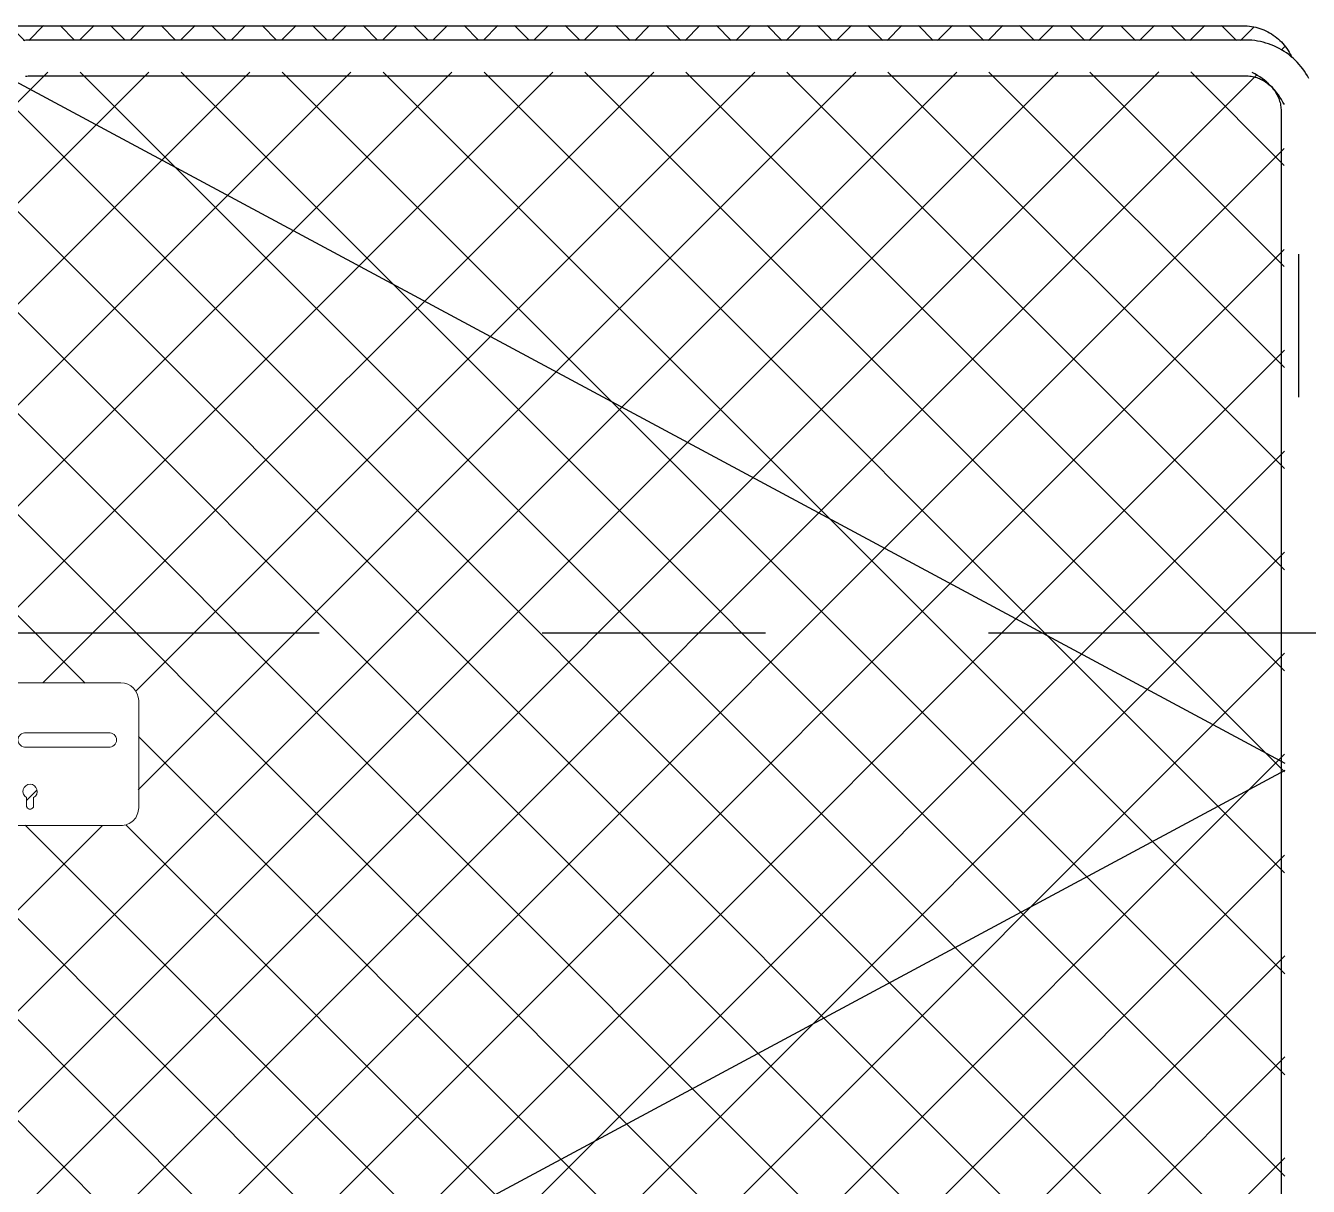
# Model space of a CAD drawing. Header units: millimetres. Extents: x 2519235 to 7246330, y 25937 to 201821.
# Drawn here: x 3261378 to 3263174, y 101515 to 103140 of the extents above; entities that cross this region are included whole.
import ezdxf
from ezdxf.xclip import XClip

# ---------------------------------------------------------------- set-up
doc = ezdxf.new("R2010")
doc.units = ezdxf.units.MM
doc.header["$XCLIPFRAME"] = 0
doc.linetypes.add('TA_GL_005.00000', pattern=[13.75, 5, -1.25, 1.25, -1.25, 5])
doc.layers.add('000 - 0_HIDE_OBJ_FRAMING_DEF_SUB_1', color=7, linetype='Continuous')
doc.layers.add('000 - 0_SYM_DWG_GRIDLINE_MAIN_COLOR_251', color=7, linetype='Continuous')
doc.styles.add('TA', font='', dxfattribs={"height": 4.5})
doc.styles.get('TA').set_extended_font_data('Cordia New')

# ---------------------------------------------------------------- blocks, each defined once
blk = doc.blocks.new('DR-SG-SW-Wire Screen_Fence - D51-1900x2000 mm-31424009-ENTRANCE 1 - ELEVATION 4')
at = {"layer": '000 - 0_HIDE_OBJ_FRAMING_DEF_SUB_1', "lineweight": 9}
h = blk.add_hatch(dxfattribs=at)
h.set_pattern_fill('FP_26', style=0, pattern_type=2)
h.set_pattern_definition([(45, (-2983806.449, 102319.859), (-70.71067811865476, 70.71067811865476), []), (135, (-2983806.449, 102319.859), (-70.71067811865476, -70.71067811865474), [])])
h.paths.add_polyline_path([(-2980641.176308425, 101214.7323176248), (-2980625.798834874, 101217.4836046034), (-2980612.660837949, 101222.923447368), (-2980599.059538467, 101235.1354618673), (-2980592.21849881, 101245.3279757482), (-2980587.688140848, 101258.5587879036), (-2980585.908626049, 101277.1702826227), (-2980586.85492532, 103026.7252395764), (-2980588.828214, 103033.0587350044), (-2980589.573768046, 103034.8586616956), (-2980605.465630306, 103055.5693398143), (-2980630.184067066, 103073.1212700582), (-2980631.872375814, 103073.8205904393), (-2980644.523066394, 103075.2676823755), (-2982342.848397786, 103075.0324049663), (-2982351.677126884, 103073.3248240878), (-2982357.642528013, 103070.3361322135), (-2982378.243363364, 103053.8016751263), (-2982394.297578482, 103031.1921239054), (-2982394.947117226, 103029.6239986623), (-2982396.4439908, 103012.8297173775), (-2982395.497691529, 101263.2747604239), (-2982393.692703821, 101254.6225264489), (-2982388.252861057, 101241.4845295254), (-2982376.040846557, 101227.8832300433), (-2982365.848332676, 101221.0421903851), (-2982352.617520521, 101216.5118324236), (-2982334.006025802, 101214.7323176248), (-2980641.302652495, 101214.7323176248)])
h.paths.add_polyline_path([(-2982216.176308425, 102020.0000000001), (-2982372.646784552, 102020.8518543429), (-2982380.790175675, 102024.9713922961), (-2982383.853977954, 102027.3223304705), (-2982388.703358158, 102034.6158521093), (-2982390.324454081, 102038.5295238726), (-2982391.176308425, 102048.0000000002), (-2982390.324454081, 102201.4704761277), (-2982387.826943519, 102207.5000000002), (-2982383.853977954, 102212.6776695298), (-2982378.676308425, 102216.6506350948), (-2982372.646784552, 102219.1481456574), (-2982366.176308425, 102220.0000000001), (-2982209.705832297, 102219.1481456574), (-2982203.676308425, 102216.6506350948), (-2982198.498638895, 102212.6776695298), (-2982194.52567333, 102207.5000000001), (-2982192.028162767, 102201.4704761277), (-2982191.176308425, 102195.0000000001), (-2982192.028162767, 102038.5295238726), (-2982194.52567333, 102032.5000000001), (-2982201.562441174, 102024.9713922961), (-2982203.676308425, 102023.3493649055), (-2982209.705832297, 102020.8518543429)])
h.paths.add_polyline_path([(-2982343.263469973, 102043.0000000001), (-2982339.727936067, 102044.4644660942), (-2982338.263469972, 102048.0000000002), (-2982338.263469972, 102059.3397459623), (-2982334.603215934, 102063.0000000001), (-2982333.263469973, 102068.0000000001), (-2982334.603215934, 102073.0000000001), (-2982338.263469972, 102076.660254038), (-2982343.263469973, 102078.0000000001), (-2982348.263469972, 102076.660254038), (-2982351.92372401, 102073.0000000001), (-2982353.263469972, 102068.0000000001), (-2982351.92372401, 102063.0000000002), (-2982348.263469972, 102059.3397459623), (-2982347.209933497, 102045.0000000002), (-2982344.557565198, 102043.1703708687)])
h.paths.add_polyline_path([(-2982341.020777483, 102136.1957042181), (-2982341.542506206, 102136.8595696681), (-2982341.516054387, 102136.7207457865)])
at = {"layer": '000 - 0_HIDE_OBJ_FRAMING_DEF_SUB_1', "color": 7}
for p, q in [((-2980641.176308425, 103120.0000000002), (-2982341.176308425, 103120.0000000002)), ((-2982371.047658806, 103065.9986080085), (-2980585.908626046, 102107.5837994366)), ((-2982341.176308425, 103070.0000000001), (-2980641.176308425, 103070.0000000001)), ((-2980591.176308424, 103020.0000000002), (-2980591.176308424, 101270.0000000002)), ((-2980566.176308421, 102620), (-2980566.176308421, 102820)), ((-2980566.176308421, 102620), (-2980566.176308421, 102820)), ((-2980585.908626046, 102097.1335239544), (-2982229.465071423, 101214.7323176247))]:
    blk.add_line(p, q, dxfattribs=at)
at = {"layer": '000 - 0_HIDE_OBJ_FRAMING_DEF_SUB_1', "color": 7, "lineweight": 9}
for p, q in [((-2982216.176308421, 102220), (-2982366.176308421, 102220)), ((-2982366.176308421, 102220), (-2982216.176308421, 102220)), ((-2982191.176308421, 102045), (-2982191.176308421, 102195)), ((-2982191.176308421, 102195), (-2982191.176308421, 102045)), ((-2982247.176308425, 102150.0000000001), (-2982335.176308424, 102150.0000000001)), ((-2982335.176308424, 102130.0000000002), (-2982247.176308425, 102130.0000000002)), ((-2982348.263469969, 102048), (-2982348.263469969, 102059.3397459622)), ((-2982348.263469969, 102059.3397459622), (-2982348.263469969, 102048)), ((-2982338.263469969, 102059.3397459622), (-2982338.263469969, 102048)), ((-2982338.263469969, 102048), (-2982338.263469969, 102059.3397459622)), ((-2982366.176308421, 102020), (-2982216.176308421, 102020)), ((-2982216.176308421, 102020), (-2982366.176308421, 102020))]:
    blk.add_line(p, q, dxfattribs=at)
at = {"layer": '000 - 0_HIDE_OBJ_FRAMING_DEF_SUB_1', "color": 7, "flags": 128}
for points in [[(-2982341.176308425, 103120.0000000002), (-2982345.175241843, 103119.9200106662), (-2982349.167777821, 103119.6801706304), (-2982353.147529154, 103119.2808635855)], [(-2980552.476816146, 103066.1779175543), (-2980554.394390457, 103069.6880137845), (-2980556.450797323, 103073.1186197923), (-2980558.642746934, 103076.4642473397), (-2980560.966732636, 103079.7195441364), (-2980563.419036549, 103082.879302402), (-2980565.99573551, 103085.9384671973), (-2980568.69270735, 103088.8921445112), (-2980571.50563749, 103091.7356090901), (-2980574.430025841, 103094.4643119972), (-2980577.461194004, 103097.0738878901), (-2980580.59429276, 103099.5601620038), (-2980583.824309817, 103101.9191568302), (-2980587.146077838, 103104.1470984809), (-2980590.554282701, 103106.2404227245), (-2980594.043472007, 103108.1957806886), (-2980597.608063797, 103110.0100442178), (-2980601.242355484, 103111.6803108773), (-2980604.940532977, 103113.2039085969), (-2980608.69667998, 103114.5783999451), (-2980612.504787461, 103115.8015860291), (-2980616.358763259, 103116.871510012), (-2980620.252441835, 103117.7864602437), (-2980624.179594134, 103118.544972999), (-2980628.133937551, 103119.1458348193), (-2980632.109145978, 103119.5880844539), (-2980636.098859931, 103119.8710143977), (-2980640.096696719, 103119.9941720231), (-2980641.176308425, 103120.0000000002)], [(-2982349.67466557, 103069.2724864996), (-2982347.697493861, 103069.5729174097), (-2982345.709889648, 103069.794042227), (-2982343.715032671, 103069.9355071989), (-2982341.716114277, 103069.9970860116), (-2982341.176308425, 103070.0000000001)], [(-2980641.176308425, 103070.0000000001), (-2980639.176841715, 103069.9600053332), (-2980637.180573726, 103069.8400853153), (-2980635.19069806, 103069.6404317929), (-2980633.210398094, 103069.3613641689), (-2980631.242841884, 103069.0033288922), (-2980629.291177103, 103068.5668987427), (-2980627.358525996, 103068.0527719157), (-2980625.447980394, 103067.4617709043), (-2980623.562596761, 103066.794841184), (-2980621.705391309, 103066.0530497003), (-2980619.879335171, 103065.2375831612), (-2980618.087349648, 103064.3497461391), (-2980616.332301532, 103063.390958984), (-2980614.616998529, 103062.3627555508), (-2980612.944184755, 103061.2667807456), (-2980611.316536356, 103060.1047878944), (-2980609.736657224, 103058.8786359377), (-2980608.207074826, 103057.5902864572), (-2980606.730236169, 103056.2418005372), (-2980605.308503879, 103054.8353354675), (-2980603.944152426, 103053.3731412922), (-2980602.63936448, 103051.8575572101), (-2980601.396227423, 103050.2910078323), (-2980600.216730009, 103048.6759993038), (-2980599.102759184, 103047.0151152936), (-2980598.056097062, 103045.3110128618), (-2980597.07841808, 103043.5664182088), (-2980596.171286316, 103041.784122314), (-2980595.336152986, 103039.9669764705), (-2980594.574354127, 103038.117887724), (-2980593.887108452, 103036.2398142221), (-2980593.27551541, 103034.3357604817), (-2980592.740553419, 103032.4087725828), (-2980592.283078303, 103030.4619332947), (-2980591.903821925, 103028.4983571452), (-2980591.603391015, 103026.5211854371), (-2980591.382266197, 103024.5335812234), (-2980591.240801226, 103022.5387242468), (-2980591.179222413, 103020.5398058531), (-2980591.176308424, 103020.0000000002)]]:
    blk.add_lwpolyline(points, dxfattribs=at)
at = {"layer": '000 - 0_HIDE_OBJ_FRAMING_DEF_SUB_1', "color": 7, "lineweight": 9, "flags": 128}
for points in [[(-2982335.176308424, 102150.0000000001), (-2982335.776148438, 102150.0000000001), (-2982336.375028834, 102150.0000000001), (-2982336.971991534, 102150.0000000001), (-2982337.566081523, 102150.0000000001), (-2982338.156348386, 102150.0000000001), (-2982338.741847821, 102150.0000000001), (-2982339.321643153, 102150.0000000001), (-2982339.894806834, 102150.0000000001), (-2982340.460421924, 102150.0000000001), (-2982341.017583559, 102150.0000000001), (-2982341.565400401, 102150.0000000001), (-2982342.102996058, 102150.0000000001), (-2982342.629510492, 102150.0000000001), (-2982343.144101393, 102150.0000000001), (-2982343.645945525, 102150.0000000001), (-2982344.134240045, 102150.0000000001), (-2982344.608203785, 102150.0000000001), (-2982345.067078504, 102150.0000000001), (-2982345.510130101, 102150.0000000001), (-2982345.936649788, 102150.0000000001), (-2982346.345955224, 102150.0000000001), (-2982346.737391608, 102150.0000000001), (-2982347.110332725, 102150.0000000001), (-2982347.464181949, 102150.0000000001), (-2982347.798373197, 102150.0000000001), (-2982348.112371834, 102150.0000000001), (-2982348.405675528, 102150.0000000001), (-2982348.677815057, 102150.0000000001), (-2982348.928355056, 102150.0000000001), (-2982349.156894714, 102150.0000000001), (-2982349.363068416, 102150.0000000001), (-2982349.546546329, 102150.0000000001)], [(-2982232.176308424, 102150.0000000001), (-2982232.188306824, 102150.0000000001), (-2982232.22428283, 102150.0000000001), (-2982232.284178887, 102150.0000000001), (-2982232.367899174, 102150.0000000001), (-2982232.475309757, 102150.0000000001), (-2982232.606238801, 102150.0000000001), (-2982232.76047685, 102150.0000000001), (-2982232.937777153, 102150.0000000001), (-2982233.137856069, 102150.0000000001), (-2982233.360393514, 102150.0000000001), (-2982233.605033476, 102150.0000000001), (-2982233.871384582, 102150.0000000001), (-2982234.159020729, 102150.0000000001), (-2982234.467481759, 102150.0000000001), (-2982234.796274201, 102150.0000000001), (-2982235.144872056, 102150.0000000001), (-2982235.512717643, 102150.0000000001), (-2982235.899222487, 102150.0000000001), (-2982236.303768263, 102150.0000000001), (-2982236.725707784, 102150.0000000001), (-2982237.164366037, 102150.0000000001), (-2982237.619041262, 102150.0000000001), (-2982238.089006075, 102150.0000000001), (-2982238.573508633, 102150.0000000001), (-2982239.071773836, 102150.0000000001), (-2982239.583004566, 102150.0000000001), (-2982240.106382962, 102150.0000000001), (-2982240.64107173, 102150.0000000001), (-2982241.186215484, 102150.0000000001), (-2982241.740942108, 102150.0000000001), (-2982242.304364158, 102150.0000000001), (-2982242.87558028, 102150.0000000001), (-2982243.45367665, 102150.0000000001), (-2982244.037728436, 102150.0000000001), (-2982244.626801281, 102150.0000000001), (-2982245.219952793, 102150.0000000001), (-2982245.816234057, 102150.0000000001), (-2982246.41469115, 102150.0000000001), (-2982247.014366669, 102150.0000000001), (-2982247.176308425, 102150.0000000001)], [(-2982349.592139999, 102130.0000000002), (-2982349.414839696, 102130.0000000002), (-2982349.214760779, 102130.0000000002), (-2982348.992223335, 102130.0000000002), (-2982348.747583373, 102130.0000000002), (-2982348.481232266, 102130.0000000002), (-2982348.19359612, 102130.0000000002), (-2982347.88513509, 102130.0000000002), (-2982347.556342648, 102130.0000000002), (-2982347.207744793, 102130.0000000002), (-2982346.839899206, 102130.0000000002), (-2982346.453394362, 102130.0000000002), (-2982346.048848585, 102130.0000000002), (-2982345.626909065, 102130.0000000002), (-2982345.188250812, 102130.0000000002), (-2982344.733575587, 102130.0000000002), (-2982344.263610774, 102130.0000000002), (-2982343.779108216, 102130.0000000002), (-2982343.280843013, 102130.0000000002), (-2982342.769612283, 102130.0000000002), (-2982342.246233888, 102130.0000000002), (-2982341.711545119, 102130.0000000002), (-2982341.166401366, 102130.0000000002), (-2982340.611674742, 102130.0000000002), (-2982340.048252691, 102130.0000000002), (-2982339.477036569, 102130.0000000002), (-2982338.898940199, 102130.0000000002), (-2982338.314888413, 102130.0000000002), (-2982337.725815568, 102130.0000000002), (-2982337.132664056, 102130.0000000002), (-2982336.536382791, 102130.0000000002), (-2982335.937925698, 102130.0000000002), (-2982335.33825018, 102130.0000000002), (-2982335.176308424, 102130.0000000002)], [(-2982247.176308425, 102130.0000000002), (-2982246.576468412, 102130.0000000002), (-2982245.977588015, 102130.0000000002), (-2982245.380625315, 102130.0000000002), (-2982244.786535325, 102130.0000000002), (-2982244.196268463, 102130.0000000002), (-2982243.610769028, 102130.0000000002), (-2982243.030973696, 102130.0000000002), (-2982242.457810015, 102130.0000000002), (-2982241.892194925, 102130.0000000002), (-2982241.33503329, 102130.0000000002), (-2982240.787216448, 102130.0000000002), (-2982240.249620792, 102130.0000000002), (-2982239.723106357, 102130.0000000002), (-2982239.208515455, 102130.0000000002), (-2982238.706671324, 102130.0000000002), (-2982238.218376804, 102130.0000000002), (-2982237.744413064, 102130.0000000002), (-2982237.285538345, 102130.0000000002), (-2982236.842486748, 102130.0000000002), (-2982236.415967061, 102130.0000000002), (-2982236.006661625, 102130.0000000002), (-2982235.615225241, 102130.0000000002), (-2982235.242284124, 102130.0000000002), (-2982234.8884349, 102130.0000000002), (-2982234.554243653, 102130.0000000002), (-2982234.240245016, 102130.0000000002), (-2982233.946941321, 102130.0000000002), (-2982233.674801792, 102130.0000000002), (-2982233.424261793, 102130.0000000002), (-2982233.195722135, 102130.0000000002), (-2982232.989548433, 102130.0000000002), (-2982232.80607052, 102130.0000000002), (-2982232.645581923, 102130.0000000002), (-2982232.508339388, 102130.0000000002), (-2982232.394562474, 102130.0000000002), (-2982232.304433201, 102130.0000000002), (-2982232.238095756, 102130.0000000002), (-2982232.195656265, 102130.0000000002), (-2982232.177182621, 102130.0000000002)]]:
    blk.add_lwpolyline(points, dxfattribs=at)
at = {"layer": '000 - 0_HIDE_OBJ_FRAMING_DEF_SUB_1', "color": 7}
for radius, start, end in [(99.99999999996555, 26.52649322117366, 63.54261019050677), (99.99999999969585, 36.8027134824701, 54.06645608717338)]:
    blk.add_arc((-2980676.176308421, 102984.8586616955), radius, start, end, dxfattribs=at)
at = {"layer": '000 - 0_HIDE_OBJ_FRAMING_DEF_SUB_1', "color": 7, "lineweight": 9}
for centre, radius, start, end in [((-2982216.176308421, 102195), 25, 0, 90), ((-2982216.176308421, 102195), 25, 0, 90), ((-2982350.176308421, 102140), 10, 82.7724469386116, 180), ((-2982350.176308421, 102140), 10, 82.7724469386116, 180), ((-2982350.176308421, 102140), 10.00000000015292, 82.77244693871985, 180), ((-2982232.176308421, 102140), 9.99999999998656, 0, 97.22754938493082), ((-2982350.176308421, 102140), 10.00000000015292, 180, 277.2275530612895), ((-2982350.176308421, 102140), 10.00000000015292, 180, 277.2275530612895), ((-2982350.176308421, 102140), 10, 180, 277.2275530614091), ((-2982232.176308421, 102140), 10, 262.7724506150631, 0), ((-2982343.263469969, 102068), 10.00000000008195, 299.9999999998015, 240.0000000001978), ((-2982343.263469969, 102068), 10.00000000008195, 299.9999999998015, 240.0000000001978), ((-2982343.263469969, 102048), 5, 180, 0), ((-2982343.263469969, 102048), 5, 180, 209.9999999995841), ((-2982343.263469969, 102048), 5.000000000040974, 240.0000000002235, 299.9999999997759), ((-2982343.263469969, 102048), 5.000000000040974, 330.0000000001914, 0), ((-2982216.176308421, 102045), 25, 269.9999999999996, 0), ((-2982216.176308421, 102045), 25, 269.9999999999996, 0)]:
    blk.add_arc(centre, radius, start, end, dxfattribs=at)
blk = doc.blocks.new('DPA_CP_Fence Type D - Fence Post Left w MRTA Logo-30279160-ENTRANCE 1 - ELEVATION 4')
at = {"layer": '000 - 0_HIDE_OBJ_FRAMING_DEF_SUB_1', "lineweight": 9}
h = blk.add_hatch(dxfattribs=at)
h.set_pattern_fill('FP_28', style=0, pattern_type=2)
h.set_pattern_definition([(45, (-2982373.773, 101490), (-35.35533905932738, 35.35533905932738), []), (135, (-2982373.773, 101490), (-35.35533905932738, -35.35533905932737), [])])
h.paths.add_polyline_path([(-2982666.176308424, 101539.8683475026), (-2982666.176308424, 103095.0000000001), (-2982641.912307655, 103109.1348110818), (-2982617.783717748, 103117.1353583904), (-2982601.284556658, 103119.1865762566), (-2982587.65430336, 103119.6608965659), (-2982562.303662773, 103116.3420145759), (-2982538.143299835, 103108.0559681684), (-2982516.176308425, 103095.0000000001), (-2982516.176308425, 102820.0000000002), (-2982441.176308425, 102820.0000000002), (-2982440.324454082, 103027.1425625783), (-2982436.516459933, 103049.5208012331), (-2982426.310031129, 103071.4477249242), (-2982416.906944009, 103084.8586616956), (-2982404.385064397, 103096.7986861936), (-2982392.778848803, 103105.3050345963), (-2982381.612641254, 103111.1969653803), (-2982362.885730234, 103117.4108360916), (-2982341.176308425, 103120.0000000002), (-2980634.033745847, 103119.1481456574), (-2980611.655507192, 103115.3401515091), (-2980589.09238996, 103104.7180325692), (-2980578.11552048, 103098.5924540848), (-2980582.749547305, 103107.230820905), (-2980595.919640143, 103121.6860431802), (-2980611.820379698, 103132.2973133034), (-2980629.340976632, 103138.4472148157), (-2980644.523066395, 103140.1316524977), (-2982717.735888857, 103140.1316524977), (-2982717.735888857, 102290), (-2982792.744531132, 102290.0000000001), (-2982792.744531132, 101990.0000000001), (-2982697.744708749, 101990.0000000001), (-2982697.744708749, 101938.2949725815), (-2982695.744708749, 101937.9872802738), (-2982695.744708749, 101918.2949725815), (-2982697.744708749, 101918.2949725815), (-2982697.744708749, 101680.0000000001), (-2982742.744531133, 101680.0000000001), (-2982742.744531133, 101539.8683475026), (-2982687.611064878, 101539.8683475026)])
h.paths.add_polyline_path([(-2982516.176308425, 101539.8683475026), (-2982441.176308425, 101539.8683475026), (-2982441.176308425, 102242.9999999411), (-2982445.671716205, 102242.9999999589), (-2982516.176308425, 102283.9335785475), (-2982516.176308425, 101551.5109721945)])
h.paths.add_polyline_path([(-2982441.176308425, 102281.7269125043), (-2982441.176308425, 102398.2730873948), (-2982516.176308425, 102355.1813277951), (-2982516.176308425, 102324.8186721532), (-2982445.671716205, 102284.3097795925)])
h.paths.add_polyline_path([(-2982516.176308425, 102396.0420247095), (-2982445.598984024, 102436.9999999589), (-2982441.176308425, 102436.9999999589), (-2982441.176308425, 102620.0000000002), (-2982516.176308425, 102620.0000000002), (-2982516.176308425, 102407.9384433632)])
at = {"layer": '000 - 0_HIDE_OBJ_FRAMING_DEF_SUB_1', "color": 7}
blk.add_line((-2982717.735888856, 103140.0000000001), (-2980644.523066395, 103140.0000000001), dxfattribs=at)
at = {"layer": '000 - 0_HIDE_OBJ_FRAMING_DEF_SUB_1', "color": 7, "flags": 128}
blk.add_lwpolyline([(-2980644.523066395, 103140.0000000001), (-2980641.523866331, 103139.9400079997), (-2980638.529464347, 103139.7601279728), (-2980635.544650848, 103139.4606476892), (-2980632.574200899, 103139.0420462533), (-2980629.622866585, 103138.5049933382), (-2980626.695369413, 103137.850348114), (-2980623.796392752, 103137.0791578734), (-2980620.930574349, 103136.1926563563), (-2980618.102498899, 103135.192261776), (-2980615.316690722, 103134.0795745504), (-2980612.577606515, 103132.8563747416), (-2980609.889628229, 103131.5246192086), (-2980607.257056057, 103130.086438476), (-2980604.684101551, 103128.5441333262), (-2980602.17488089, 103126.9001711184), (-2980599.733408292, 103125.1571818415), (-2980597.363589594, 103123.3179539065), (-2980595.069215997, 103121.3854296857), (-2980592.853958012, 103119.3627008057), (-2980590.721359577, 103117.2530032012), (-2980588.674832397, 103115.0597119383), (-2980586.717650477, 103112.786335815), (-2980584.852944892, 103110.4365117484), (-2980583.083698772, 103108.0139989556), (-2980581.412742534, 103105.5226729402), (-2980579.842749352, 103102.9665192926), (-2980578.376230878, 103100.3496273132), (-2980577.015533232, 103097.6761834709), (-2980575.976621208, 103095.4156406362)], dxfattribs=at)
blk = doc.blocks.new('A$C9a10139f')
at = {"layer": '000 - 0_HIDE_OBJ_FRAMING_DEF_SUB_1', "color": 7}
for name in ['DPA_CP_Fence Type D - Fence Post Left w MRTA Logo-30279160-ENTRANCE 1 - ELEVATION 4', 'DR-SG-SW-Wire Screen_Fence - D51-1900x2000 mm-31424009-ENTRANCE 1 - ELEVATION 4']:
    blk.add_blockref(name, (2976342.744531129, -103499.9999999986), dxfattribs=at)
blk = doc.blocks.new('*U996')
at = {"layer": '000 - 0_SYM_DWG_GRIDLINE_MAIN_COLOR_251', "color": 7, "linetype": 'ByBlock', "ltscale": 5}
blk.add_line((20.00000000000021, 0), (-877.9999999999998, 1.220479893294229e-13), dxfattribs=at)
at = {"color": 7, "style": 'TA', "flags": 1}
blk.add_attdef('LOCATION', (5.999999999999999, -6.000000000000001), '', height=4.5, rotation=270, dxfattribs=at)
blk = doc.blocks.new('W-1-PP17-ENT1_REV02_20260415-163734_PP17_ENT1_ELE3_DIMS')
at = {"layer": '000 - 0_SYM_DWG_GRIDLINE_MAIN_COLOR_251', "color": 7, "linetype": 'TA_GL_005.00000', "xscale": 50, "yscale": 50, "zscale": 50, "rotation": 180}
blk.add_blockref('*U996', (-18300, 102290), dxfattribs=at)

msp = doc.modelspace()

# ---------------------------------------------------------------- block references
at = {"color": 7}
ref = msp.add_blockref('W-1-PP17-ENT1_REV02_20260415-163734_PP17_ENT1_ELE3_DIMS', (3242784.512328178, 3.768946044147015e-09), dxfattribs=at)
XClip(ref).set_block_clipping_path([(-1933.1517627602443, 96626.64955753226), (31604.35222299397, 118738.24060294124)])
ref = msp.add_blockref('A$C9a10139f', (3267384.512328175, 103500.0000000038), dxfattribs=at)
XClip(ref).set_block_clipping_path([(-25578.26678024605, -6873.350442467781), (-1221.0579811618663, 14432.327169098906)])

doc.saveas('drawing.dxf')
